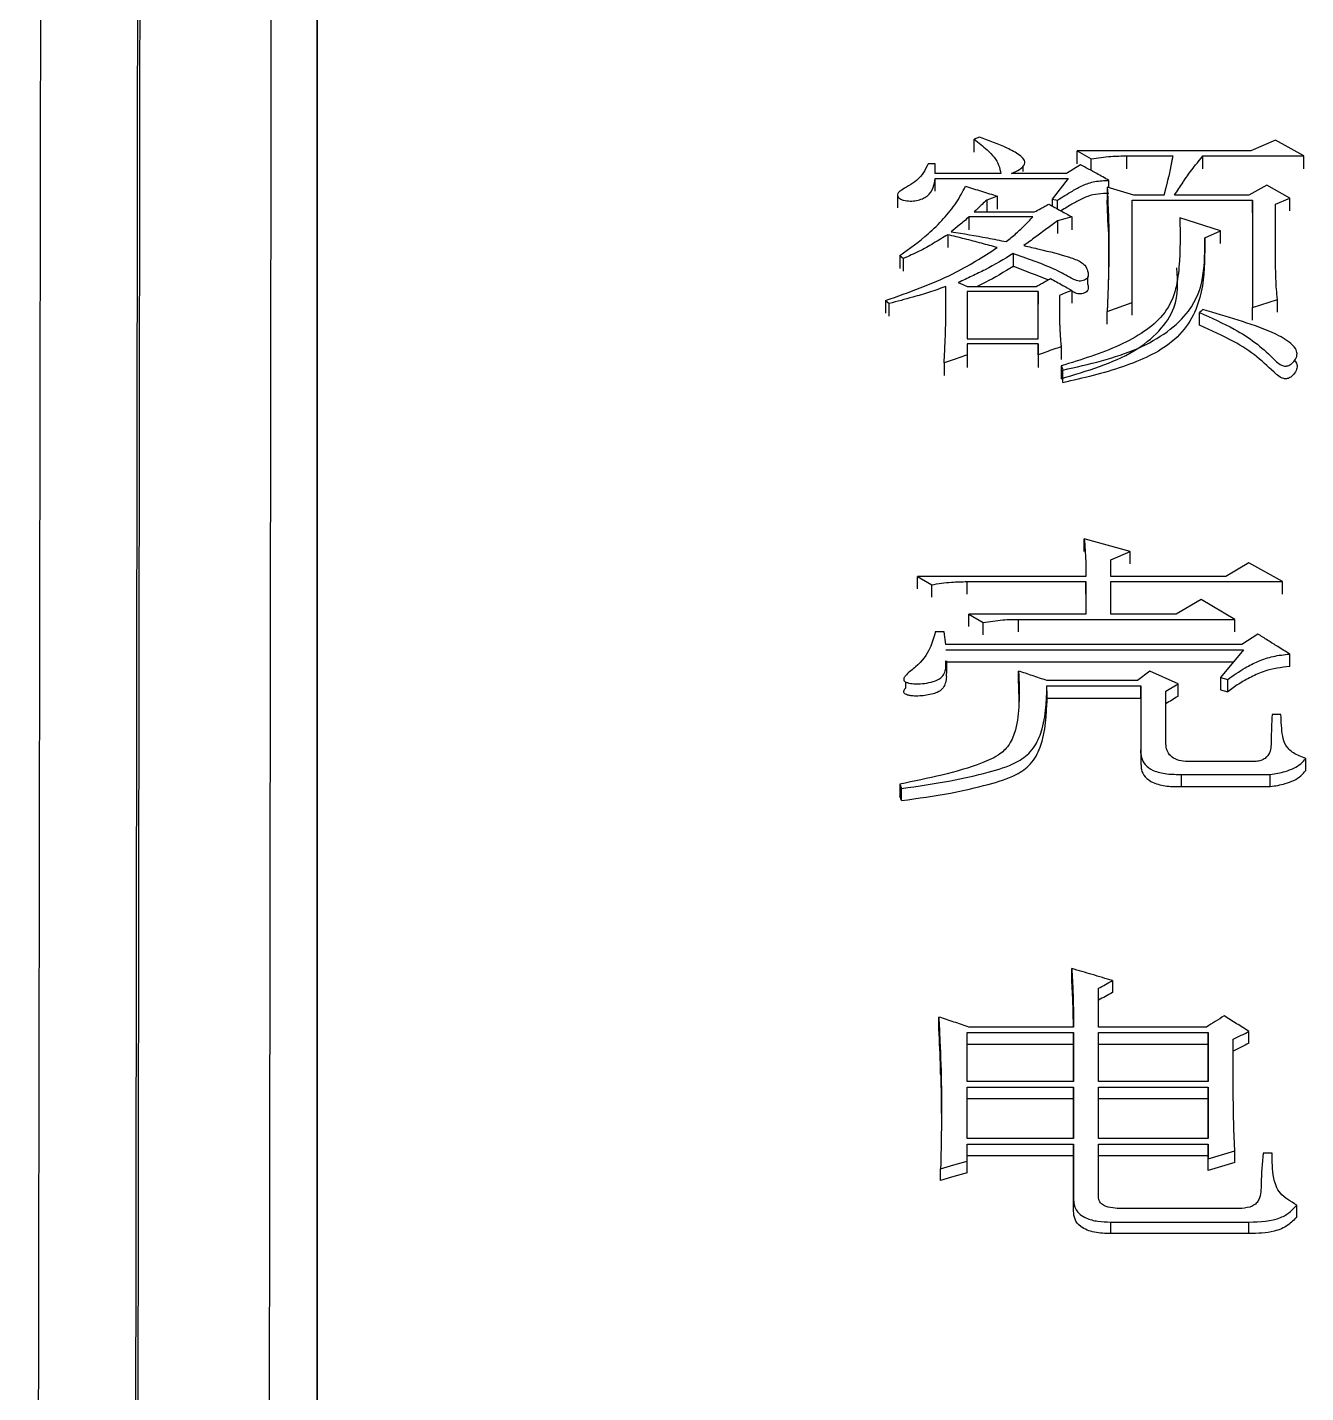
# Model space of a CAD drawing. Header units: millimetres. Extents: x 2180 to 4616, y 795 to 2518.
# Drawn here: x 2628.11 to 2635.92, y 2267.23 to 2275.56 of the extents above; entities that cross this region are included whole.
import ezdxf

# ---------------------------------------------------------------- set-up
doc = ezdxf.new("R2010")
doc.units = ezdxf.units.MM

msp = doc.modelspace()

# ---------------------------------------------------------------- linework, layer by layer
at = {"color": 7, "linetype": 'Continuous', "lineweight": 25}
for p, q in [((2633.9272, 2274.8883), (2633.8948, 2274.8764)), ((2633.8948, 2274.7975), (2633.8948, 2274.8764)), ((2635.7337, 2274.8704), (2635.5823, 2274.8048)), ((2635.9068, 2274.775), (2635.7337, 2274.8704)), ((2634.1933, 2274.7576), (2634.1933, 2274.7595)), ((2634.5222, 2274.8049), (2634.6087, 2274.7571)), ((2635.5823, 2274.8048), (2634.5222, 2274.8049)), ((2634.5222, 2274.7261), (2634.5222, 2274.8049)), ((2634.6087, 2274.6853), (2634.6087, 2274.7571)), ((2634.8251, 2274.775), (2635.1063, 2274.775)), ((2634.8251, 2274.6963), (2634.8251, 2274.775)), ((2635.2902, 2274.775), (2635.9068, 2274.775)), ((2635.9068, 2274.6962), (2635.9068, 2274.775)), ((2633.6568, 2274.7272), (2633.6135, 2274.7272)), ((2633.6568, 2274.6674), (2633.6568, 2274.7272)), ((2634.057, 2274.6674), (2633.6568, 2274.6674)), ((2634.4573, 2274.6674), (2634.1219, 2274.6674)), ((2634.1933, 2274.6803), (2634.1933, 2274.7152)), ((2634.5438, 2274.7212), (2634.4573, 2274.6674)), ((2633.6568, 2274.5588), (2633.6568, 2274.6374)), ((2634.4681, 2274.6374), (2634.3707, 2274.5113)), ((2634.7061, 2274.5834), (2634.7061, 2274.5044)), ((2634.8683, 2274.5354), (2634.7061, 2274.5834)), ((2634.7169, 2274.5802), (2634.7169, 2274.6254)), ((2635.6796, 2274.5954), (2635.5715, 2274.5354)), ((2635.8203, 2274.5173), (2635.6796, 2274.5954)), ((2633.4258, 2274.5375), (2633.4258, 2274.4586)), ((2633.9705, 2274.5053), (2633.9705, 2274.4331)), ((2634.0354, 2274.5294), (2634.0354, 2274.4509)), ((2634.3707, 2274.5113), (2634.3707, 2274.4692)), ((2634.3707, 2274.5113), (2634.4032, 2274.5053)), ((2634.7114, 2274.3396), (2634.7061, 2274.5044)), ((2634.8575, 2274.5053), (2635.5931, 2274.5053)), ((2634.8575, 2273.8805), (2634.8575, 2274.5053)), ((2635.0522, 2274.5354), (2634.8683, 2274.5354)), ((2635.5715, 2274.5354), (2635.1171, 2274.5354)), ((2635.5931, 2274.5053), (2635.5931, 2273.8499)), ((2635.5931, 2274.4269), (2635.5931, 2274.5053)), ((2635.7337, 2274.4812), (2635.8203, 2274.5173)), ((2635.8203, 2274.4389), (2635.8203, 2274.5173)), ((2633.8948, 2274.4331), (2634.2626, 2274.4331)), ((2635.7337, 2274.1122), (2635.7337, 2274.4812)), ((2634.2518, 2274.4029), (2633.8623, 2274.4029)), ((2633.8623, 2274.4029), (2633.8623, 2274.3246)), ((2634.4032, 2274.3788), (2634.4032, 2274.3005)), ((2634.4897, 2274.4029), (2634.4897, 2274.3246)), ((2635.3984, 2274.3184), (2635.1496, 2274.3969)), ((2633.7325, 2274.2942), (2633.7325, 2274.216)), ((2635.301, 2274.276), (2635.3984, 2274.3184)), ((2635.301, 2274.276), (2635.301, 2274.1979)), ((2635.3984, 2274.2402), (2635.3984, 2274.3184)), ((2633.4405, 2274.1669), (2633.4621, 2274.1487)), ((2633.4621, 2274.0707), (2633.4621, 2274.1487)), ((2634.588, 2273.9898), (2634.588, 2274.0376)), ((2633.8515, 2273.9783), (2634.2734, 2273.9783)), ((2633.8515, 2273.9478), (2633.8515, 2273.6598)), ((2634.2842, 2273.9478), (2633.8515, 2273.9478)), ((2634.2842, 2273.6597), (2634.2842, 2273.9478)), ((2634.2842, 2273.9478), (2634.2842, 2273.87)), ((2634.4897, 2273.9539), (2634.4897, 2273.8761)), ((2633.3539, 2273.8928), (2633.3756, 2273.8745)), ((2633.3539, 2273.8928), (2633.3539, 2273.8147)), ((2633.3756, 2273.7968), (2633.3756, 2273.8745)), ((2633.7217, 2273.887), (2633.7217, 2273.9001)), ((2634.2842, 2273.6597), (2634.2842, 2273.8696)), ((2634.7061, 2273.8255), (2634.8575, 2273.8805)), ((2634.8575, 2273.8028), (2634.8575, 2273.8805)), ((2635.5931, 2273.8499), (2635.7446, 2273.8989)), ((2635.5931, 2273.7723), (2635.5931, 2273.8499)), ((2635.7445, 2273.8212), (2635.7446, 2273.8989)), ((2634.7061, 2273.7478), (2634.7061, 2273.8255)), ((2635.2685, 2273.7413), (2635.2685, 2273.8193)), ((2633.8515, 2273.6598), (2634.2842, 2273.6597)), ((2634.2842, 2273.629), (2633.8515, 2273.629)), ((2633.8515, 2273.629), (2633.8515, 2273.5612)), ((2634.2842, 2273.5612), (2634.2842, 2273.629)), ((2634.2842, 2273.629), (2634.2842, 2273.5516)), ((2634.4248, 2273.6105), (2634.4248, 2273.5331)), ((2635.8505, 2273.6038), (2635.8505, 2273.606)), ((2633.7109, 2273.5119), (2633.7109, 2273.4346)), ((2633.8515, 2273.5612), (2633.8515, 2273.4839)), ((2634.2842, 2273.5612), (2634.2842, 2273.4839)), ((2634.4357, 2273.3914), (2634.4357, 2273.4686)), ((2634.8467, 2272.3621), (2634.5655, 2272.4382)), ((2634.5655, 2272.3621), (2634.5655, 2272.4382)), ((2634.7277, 2272.3113), (2634.8467, 2272.3621)), ((2634.8467, 2272.2861), (2634.8467, 2272.3621)), ((2634.7277, 2272.2094), (2634.7277, 2272.3113)), ((2635.5715, 2272.2922), (2635.4309, 2272.2094)), ((2635.777, 2272.1775), (2635.5715, 2272.2922)), ((2633.5487, 2272.2094), (2633.6352, 2272.1584)), ((2634.5763, 2272.2094), (2633.5487, 2272.2094)), ((2633.8515, 2272.1776), (2634.5763, 2272.1776)), ((2633.8515, 2272.1017), (2633.8515, 2272.1776)), ((2634.5763, 2272.1776), (2634.5763, 2271.9794)), ((2634.5763, 2272.1017), (2634.5763, 2272.1776)), ((2635.4309, 2272.2094), (2634.7277, 2272.2094)), ((2634.7277, 2272.1776), (2635.777, 2272.1775)), ((2634.7277, 2271.9794), (2634.7277, 2272.1776)), ((2635.777, 2272.1017), (2635.777, 2272.1775)), ((2633.6352, 2272.0826), (2633.6352, 2272.1584)), ((2635.2794, 2272.069), (2635.128, 2271.9794)), ((2635.485, 2271.9473), (2635.2794, 2272.069)), ((2633.8624, 2271.9794), (2633.9489, 2271.9281)), ((2634.5763, 2271.9794), (2633.8624, 2271.9794)), ((2633.9489, 2271.8526), (2633.9489, 2271.9281)), ((2634.1652, 2271.8718), (2634.1652, 2271.9474)), ((2634.1652, 2271.9474), (2635.485, 2271.9473)), ((2635.128, 2271.9794), (2634.7277, 2271.9794)), ((2635.485, 2271.8718), (2635.485, 2271.9473)), ((2633.7109, 2271.8704), (2633.6568, 2271.8704)), ((2633.7217, 2271.7932), (2633.7109, 2271.8704)), ((2635.6256, 2271.8575), (2635.5282, 2271.7932)), ((2635.5282, 2271.7932), (2633.7217, 2271.7932)), ((2633.7217, 2271.761), (2635.539, 2271.761)), ((2635.539, 2271.761), (2635.3984, 2271.5933)), ((2635.4759, 2271.6857), (2633.7217, 2271.6857)), ((2633.7263, 2271.618), (2633.7263, 2271.6937)), ((2635.8203, 2271.6599), (2635.8203, 2271.7352)), ((2633.4749, 2271.6036), (2633.4749, 2271.6021)), ((2634.1652, 2271.5569), (2634.1652, 2271.6321)), ((2634.9657, 2271.6321), (2634.89, 2271.5739)), ((2635.1388, 2271.5545), (2634.9657, 2271.6321)), ((2635.3984, 2271.5933), (2635.4417, 2271.5804)), ((2635.3984, 2271.5933), (2635.3984, 2271.5182)), ((2633.4749, 2271.5661), (2633.4749, 2271.528)), ((2634.1652, 2271.5569), (2634.1667, 2271.4255)), ((2634.89, 2271.5739), (2634.3383, 2271.5739)), ((2634.3383, 2271.4665), (2634.3383, 2271.5416)), ((2634.3383, 2271.5416), (2634.9116, 2271.5416)), ((2634.3389, 2271.4366), (2634.3389, 2271.5121)), ((2634.9116, 2271.5416), (2634.9116, 2271.1516)), ((2634.9116, 2271.4665), (2634.9116, 2271.5416)), ((2635.0631, 2271.5092), (2635.1388, 2271.5545)), ((2635.0631, 2271.1973), (2635.0631, 2271.5092)), ((2635.1388, 2271.4794), (2635.1388, 2271.5545)), ((2635.3984, 2271.5182), (2635.4417, 2271.5053)), ((2635.4417, 2271.5053), (2635.4417, 2271.5804)), ((2634.3383, 2271.4665), (2634.9116, 2271.4665)), ((2634.9116, 2271.4665), (2634.9116, 2271.0771)), ((2635.7662, 2271.3665), (2635.7121, 2271.3665)), ((2634.9116, 2271.1317), (2634.9116, 2271.1516)), ((2634.9116, 2271.1347), (2634.9116, 2271.06)), ((2635.9177, 2271.0249), (2635.9177, 2271.0994)), ((2635.1604, 2271.0013), (2635.7013, 2271.0013)), ((2635.1604, 2270.9269), (2635.1604, 2271.0013)), ((2635.5931, 2271.0798), (2635.2253, 2271.0798)), ((2635.7013, 2270.9269), (2635.7013, 2271.0013)), ((2633.4405, 2270.9423), (2633.4513, 2270.9161)), ((2633.4513, 2270.8419), (2633.4513, 2270.9161)), ((2635.1604, 2270.9269), (2635.7013, 2270.9269)), ((2633.4513, 2270.8419), (2633.4405, 2270.8681)), ((2634.4898, 2269.7444), (2634.4898, 2269.8172)), ((2634.652, 2269.4602), (2634.652, 2269.6962)), ((2634.7386, 2269.7433), (2634.7386, 2269.6706)), ((2633.6785, 2269.4486), (2633.6785, 2269.521)), ((2633.8516, 2269.4264), (2634.5006, 2269.4264)), ((2633.8516, 2269.1279), (2633.8516, 2269.4264)), ((2634.5006, 2269.4602), (2633.8624, 2269.4602)), ((2634.5006, 2269.4264), (2634.5006, 2269.1279)), ((2634.5006, 2269.3541), (2634.5006, 2269.4264)), ((2635.3119, 2269.4602), (2634.652, 2269.4602)), ((2634.652, 2269.4264), (2635.3227, 2269.4264)), ((2634.652, 2269.1279), (2634.652, 2269.4264)), ((2635.3227, 2269.4264), (2635.3227, 2269.1279)), ((2635.3227, 2269.3541), (2635.3227, 2269.4264)), ((2635.5715, 2269.3609), (2635.5715, 2269.4332)), ((2634.5006, 2269.3541), (2633.8516, 2269.3541)), ((2634.5006, 2269.1279), (2634.5006, 2269.3541)), ((2635.3227, 2269.3541), (2634.652, 2269.3541)), ((2635.3227, 2269.1279), (2635.3227, 2269.3541)), ((2633.6902, 2269.1693), (2633.694, 2268.8514)), ((2634.5006, 2269.1279), (2633.8516, 2269.1279)), ((2633.8516, 2269.0939), (2634.5006, 2269.0939)), ((2633.8516, 2268.7798), (2633.8516, 2269.0939)), ((2634.5006, 2269.0939), (2634.5006, 2268.7798)), ((2634.5006, 2269.022), (2634.5006, 2269.0939)), ((2635.3227, 2269.1279), (2634.652, 2269.1279)), ((2634.652, 2269.0939), (2635.3227, 2269.0939)), ((2634.652, 2268.7798), (2634.652, 2269.0939)), ((2635.3227, 2269.0939), (2635.3227, 2268.7798)), ((2635.3227, 2269.022), (2635.3227, 2269.0939)), ((2634.5006, 2269.022), (2633.8516, 2269.022)), ((2634.5006, 2268.7798), (2634.5006, 2269.022)), ((2635.3227, 2269.022), (2634.652, 2269.022)), ((2635.3227, 2268.7798), (2635.3227, 2269.022)), ((2634.5006, 2268.7798), (2633.8516, 2268.7798)), ((2635.3227, 2268.7798), (2634.652, 2268.7798)), ((2633.8516, 2268.7455), (2634.5006, 2268.7455)), ((2633.8516, 2268.6426), (2633.8516, 2268.7455)), ((2634.5006, 2268.6741), (2633.8516, 2268.6741)), ((2634.5006, 2268.7455), (2634.5006, 2268.4086)), ((2634.5006, 2268.6741), (2634.5006, 2268.7455)), ((2634.5006, 2268.3376), (2634.5006, 2268.6741)), ((2634.652, 2268.7455), (2635.3227, 2268.7455)), ((2634.652, 2268.4293), (2634.652, 2268.7455)), ((2635.3227, 2268.6741), (2634.652, 2268.6741)), ((2635.3227, 2268.7455), (2635.3227, 2268.6563)), ((2635.3227, 2268.6741), (2635.3227, 2268.7455)), ((2635.3227, 2268.585), (2635.3227, 2268.6741)), ((2635.485, 2268.633), (2635.485, 2268.7044)), ((2635.7122, 2268.6906), (2635.6581, 2268.6906)), ((2633.6893, 2268.5233), (2633.6893, 2268.5945)), ((2633.8516, 2268.5713), (2633.8516, 2268.6426)), ((2635.3227, 2268.585), (2635.3227, 2268.6563)), ((2634.5006, 2268.3376), (2634.5006, 2268.4086)), ((2635.5285, 2268.3534), (2634.7819, 2268.3534)), ((2635.8636, 2268.3032), (2635.8636, 2268.3741)), ((2634.7278, 2268.1997), (2634.7278, 2268.2705)), ((2634.7278, 2268.2705), (2635.5715, 2268.2705)), ((2635.5715, 2268.1997), (2635.5715, 2268.2705)), ((2635.5715, 2268.1997), (2634.7278, 2268.1997))]:
    msp.add_line(p, q, dxfattribs=at)
at = {"color": 7, "linetype": 'Continuous', "lineweight": 25, "flags": 128}
for points in [[(2635.2902, 2274.6962), (2635.2902, 2274.7234), (2635.2902, 2274.7492), (2635.2902, 2274.775)], [(2633.6568, 2274.6374), (2634.0625, 2274.6374), (2634.4681, 2274.6374)], [(2634.0354, 2274.5294), (2634.003, 2274.5174), (2633.9705, 2274.5053)], [(2634.4897, 2274.4029), (2634.4465, 2274.3909), (2634.4032, 2274.3788)], [(2633.4405, 2274.1669), (2633.4405, 2274.1383), (2633.4405, 2274.1134), (2633.4405, 2274.0889)], [(2634.1328, 2274.1791), (2634.1328, 2274.1562), (2634.1328, 2274.1332), (2634.1328, 2274.1006)], [(2633.7974, 2274.0027), (2633.8245, 2273.9905), (2633.8515, 2273.9783)], [(2634.4897, 2273.9539), (2634.4519, 2273.9386), (2634.414, 2273.9233)], [(2635.2902, 2273.8377), (2635.2794, 2273.8285), (2635.2686, 2273.8193)], [(2634.4248, 2273.4933), (2634.4248, 2273.4618), (2634.4248, 2273.4388), (2634.4248, 2273.416)], [(2633.5487, 2272.1336), (2633.5487, 2272.1525), (2633.5487, 2272.1715), (2633.5487, 2272.2094)], [(2633.8624, 2271.9038), (2633.8624, 2271.9227), (2633.8624, 2271.9416), (2633.8624, 2271.9794)], [(2633.4405, 2270.9423), (2633.4405, 2270.9117), (2633.4405, 2270.8899), (2633.4405, 2270.8681)], [(2635.3227, 2268.6563), (2635.4038, 2268.6804), (2635.485, 2268.7044)], [(2633.6893, 2268.5945), (2633.7704, 2268.6186), (2633.8516, 2268.6426)], [(2635.485, 2268.633), (2635.4038, 2268.609), (2635.3227, 2268.585)], [(2633.8516, 2268.5713), (2633.7704, 2268.5473), (2633.6893, 2268.5233)]]:
    msp.add_lwpolyline(points, dxfattribs=at)
at = {"color": 7, "linetype": 'Continuous', "lineweight": 25}
for points, knots in [([(2629.8831, 2289.6992), (2629.8831, 2289.5952), (2629.8831, 2289.0744), (2629.8832, 2287.7075), (2629.8833, 2285.5476), (2629.8833, 2282.9292), (2629.8833, 2280.4667), (2629.8834, 2276.9589), (2629.8834, 2273.8159), (2629.8835, 2269.5008), (2629.8835, 2264.8138), (2629.8835, 2259.6816), (2629.8836, 2254.258), (2629.8836, 2249.6993), (2629.8837, 2243.7768), (2629.8838, 2238.8711), (2629.8839, 2232.1921), (2629.8839, 2227.8994), (2629.884, 2224.8982)], [0, 0, 0, 0, 0.020124, 0.100733, 0.181328, 0.221587, 0.302184, 0.342442, 0.423039, 0.463298, 0.543894, 0.624491, 0.664749, 0.745346, 0.785604, 0.8662, 0.906458, 1, 1, 1, 1]), ([(2629.8835, 2258.6092), (2629.8835, 2259.7939), (2629.8835, 2262.0474), (2629.8835, 2266.0877), (2629.8834, 2269.7953), (2629.8834, 2274.03), (2629.8834, 2277.1039), (2629.8833, 2280.5161), (2629.8833, 2283.4935), (2629.8832, 2285.8369), (2629.8831, 2287.7774), (2629.8831, 2288.5111), (2629.883, 2289.0079)], [0, 0, 0, 0, 0.072858, 0.13859, 0.270184, 0.335916, 0.467513, 0.533245, 0.664841, 0.796434, 0.862166, 1, 1, 1, 1]), ([(2628.2145, 2288.7512), (2628.2146, 2288.7795), (2628.2149, 2288.868), (2628.2135, 2287.8816), (2628.2106, 2285.8687), (2628.2059, 2282.8061), (2628.2007, 2279.4178), (2628.1957, 2276.0804), (2628.191, 2273.0107), (2628.1855, 2269.3673), (2628.1789, 2265.0966), (2628.1717, 2260.4509), (2628.1639, 2255.5041), (2628.1558, 2250.3337), (2628.1467, 2244.6494), (2628.1368, 2238.4524), (2628.1261, 2231.7686), (2628.1186, 2227.0778), (2628.1148, 2224.6837)], [0, 0, 0, 0, 0.039342, 0.122943, 0.206183, 0.289063, 0.371582, 0.416612, 0.465601, 0.518547, 0.575452, 0.636313, 0.690059, 0.746552, 0.805793, 0.867782, 0.932518, 1, 1, 1, 1]), ([(2628.7198, 2224.5482), (2628.7243, 2227.8475), (2628.7334, 2234.446), (2628.7463, 2243.876), (2628.7584, 2252.7566), (2628.7694, 2260.9143), (2628.7791, 2268.2148), (2628.7874, 2274.532), (2628.7941, 2279.7563), (2628.7991, 2283.8045), (2628.8019, 2286.2084), (2628.8033, 2287.5219), (2628.8035, 2287.8434), (2628.8036, 2288.0041)], [0, 0, 0, 0, 0.0981345, 0.196269, 0.2944034, 0.3925379, 0.4906723, 0.5888066, 0.686941, 0.7850753, 0.8832097, 0.9416048, 1, 1, 1, 1]), ([(2628.7337, 2224.4995), (2628.737, 2226.8852), (2628.7435, 2231.5918), (2628.7528, 2238.3411), (2628.7614, 2244.6836), (2628.7695, 2250.5788), (2628.7768, 2256.0094), (2628.7845, 2261.7424), (2628.7922, 2267.511), (2628.7994, 2272.9913), (2628.8052, 2277.4584), (2628.8096, 2280.9813), (2628.8129, 2283.6443), (2628.8151, 2285.5436), (2628.8164, 2286.7746), (2628.8169, 2287.2895), (2628.8169, 2287.4394), (2628.8169, 2287.4642)], [0, 0, 0, 0, 0.07139, 0.140843, 0.208359, 0.273937, 0.337578, 0.399281, 0.488173, 0.572709, 0.652888, 0.72871, 0.800173, 0.867277, 0.930021, 0.988406, 1, 1, 1, 1]), ([(2629.615, 2286.6811), (2629.615, 2286.5882), (2629.6149, 2286.4184), (2629.6145, 2285.9707), (2629.614, 2285.4302), (2629.6132, 2284.7544), (2629.6123, 2283.9467), (2629.6112, 2283.0067), (2629.6099, 2281.9352), (2629.6078, 2280.2256), (2629.6045, 2277.5395), (2629.5993, 2273.3897), (2629.5926, 2268.1733), (2629.5852, 2262.5665), (2629.5776, 2256.8892), (2629.5702, 2251.4221), (2629.5619, 2245.4093), (2629.5529, 2238.8617), (2629.5432, 2231.8188), (2629.5363, 2226.8765), (2629.5329, 2224.3624)], [0, 0, 0, 0, 0.037781, 0.069081, 0.100468, 0.131943, 0.163506, 0.195157, 0.226895, 0.258722, 0.330934, 0.408983, 0.49287, 0.582593, 0.645672, 0.711347, 0.779618, 0.850484, 0.923944, 1, 1, 1, 1]), ([(2633.8948, 2274.8764), (2633.9213, 2274.8548), (2633.9648, 2274.8194), (2634.0194, 2274.7675), (2634.0462, 2274.7181), (2634.0534, 2274.6843), (2634.057, 2274.6674)], [0, 0, 0, 0, 0.34464, 0.565757, 0.783533, 1, 1, 1, 1]), ([(2634.1219, 2274.6674), (2634.1393, 2274.6749), (2634.1733, 2274.6897), (2634.2078, 2274.7211), (2634.2008, 2274.7556), (2634.1603, 2274.789), (2634.0715, 2274.8364), (2633.9846, 2274.8677), (2633.9272, 2274.8883)], [0, 0, 0, 0, 0.121652, 0.238643, 0.329835, 0.425879, 0.621221, 1, 1, 1, 1]), ([(2634.6087, 2274.7571), (2634.6485, 2274.763), (2634.7196, 2274.7737), (2634.7928, 2274.7746), (2634.8251, 2274.775)], [0, 0, 0, 0, 0.558835, 1, 1, 1, 1]), ([(2635.1063, 2274.775), (2635.106, 2274.7733), (2635.1053, 2274.7698), (2635.1045, 2274.7654), (2635.1037, 2274.761), (2635.103, 2274.7575), (2635.1024, 2274.754), (2635.1017, 2274.7505), (2635.1011, 2274.747), (2635.1002, 2274.7426), (2635.0996, 2274.7391), (2635.0987, 2274.7347), (2635.0979, 2274.7303), (2635.0968, 2274.725), (2635.0958, 2274.7198), (2635.0948, 2274.7145), (2635.0937, 2274.7092), (2635.0916, 2274.6987), (2635.0869, 2274.6759), (2635.0817, 2274.6531), (2635.0775, 2274.6356), (2635.0758, 2274.6286), (2635.0741, 2274.6216), (2635.072, 2274.6128), (2635.0702, 2274.6058), (2635.0685, 2274.5988), (2635.0672, 2274.5935), (2635.0661, 2274.5891), (2635.0649, 2274.5848), (2635.0641, 2274.5813), (2635.0632, 2274.5778), (2635.0623, 2274.5742), (2635.0614, 2274.5707), (2635.0602, 2274.5664), (2635.0593, 2274.5629), (2635.0582, 2274.5585), (2635.0573, 2274.555), (2635.0564, 2274.5515), (2635.0555, 2274.5479), (2635.0546, 2274.5444), (2635.0534, 2274.54), (2635.0527, 2274.5372), (2635.0522, 2274.5354)], [0, 0, 0, 0, 0.0219516, 0.0439031, 0.0548788, 0.0768302, 0.0878059, 0.0987817, 0.1207331, 0.1317088, 0.1536602, 0.164636, 0.1865874, 0.2085388, 0.2304903, 0.2524417, 0.2743931, 0.2963446, 0.3841508, 0.5597666, 0.581718, 0.6036694, 0.6475723, 0.6695238, 0.7134267, 0.7353781, 0.7573295, 0.779281, 0.7902567, 0.8122081, 0.8231838, 0.8341595, 0.856111, 0.8670867, 0.8890381, 0.9000138, 0.9219653, 0.932941, 0.9439167, 0.9658681, 0.9768438, 1, 1, 1, 1]), ([(2635.1171, 2274.5354), (2635.1344, 2274.5618), (2635.1538, 2274.5916), (2635.1825, 2274.6343), (2635.2195, 2274.6888), (2635.2601, 2274.7382), (2635.2902, 2274.775)], [0, 0, 0, 0, 0.3251759, 0.3658227, 0.5284141, 1, 1, 1, 1]), ([(2633.6135, 2274.7272), (2633.5958, 2274.6909), (2633.5636, 2274.6251), (2633.4672, 2274.5801), (2633.4257, 2274.5466), (2633.4249, 2274.5307), (2633.4332, 2274.5186), (2633.4458, 2274.5097), (2633.4691, 2274.5016), (2633.5027, 2274.4981), (2633.5427, 2274.5016), (2633.5785, 2274.5122), (2633.6218, 2274.5358), (2633.6471, 2274.5813), (2633.6536, 2274.6187), (2633.6568, 2274.6374)], [0, 0, 0, 0, 0.230957, 0.41792, 0.453924, 0.487897, 0.511171, 0.535166, 0.56028, 0.61217, 0.662892, 0.713404, 0.762519, 0.88154, 1, 1, 1, 1]), ([(2634.7169, 2274.6254), (2634.6919, 2274.6393), (2634.6506, 2274.6622), (2634.5929, 2274.6941), (2634.5602, 2274.7122), (2634.5438, 2274.7212)], [0, 0, 0, 0, 0.432628, 0.7163138, 1, 1, 1, 1]), ([(2633.4405, 2274.1669), (2633.501, 2274.21), (2633.6002, 2274.2806), (2633.7082, 2274.3913), (2633.7885, 2274.4874), (2633.8234, 2274.5556), (2633.8407, 2274.5895)], [0, 0, 0, 0, 0.34436, 0.564684, 0.783385, 1, 1, 1, 1]), ([(2633.8407, 2274.5895), (2633.8731, 2274.5795), (2633.938, 2274.5594), (2634.003, 2274.5394), (2634.0354, 2274.5294)], [0, 0, 0, 0, 0.5, 1, 1, 1, 1]), ([(2634.4032, 2274.5053), (2634.4331, 2274.5239), (2634.4825, 2274.5547), (2634.5544, 2274.5958), (2634.6302, 2274.6221), (2634.6878, 2274.6243), (2634.7169, 2274.6254)], [0, 0, 0, 0, 0.334385, 0.552202, 0.773272, 1, 1, 1, 1]), ([(2634.7061, 2274.5834), (2634.7087, 2274.5272), (2634.7138, 2274.4147), (2634.7167, 2274.2873), (2634.7166, 2274.2146), (2634.7165, 2274.1968), (2634.7164, 2274.1915), (2634.7164, 2274.1862), (2634.7163, 2274.1809), (2634.7163, 2274.1755), (2634.7162, 2274.1684), (2634.7161, 2274.1613), (2634.716, 2274.1542), (2634.716, 2274.1489), (2634.7159, 2274.1435), (2634.7158, 2274.1382), (2634.7157, 2274.1329), (2634.7156, 2274.1275), (2634.7155, 2274.1204), (2634.7154, 2274.1133), (2634.7152, 2274.1062), (2634.7151, 2274.1009), (2634.715, 2274.0955), (2634.7149, 2274.0902), (2634.7148, 2274.0849), (2634.7146, 2274.0795), (2634.7145, 2274.0742), (2634.7144, 2274.0688), (2634.7142, 2274.0617), (2634.714, 2274.0546), (2634.7138, 2274.0475), (2634.7137, 2274.0421), (2634.7135, 2274.0368), (2634.7134, 2274.0314), (2634.7132, 2274.0261), (2634.7131, 2274.0207), (2634.7128, 2274.0136), (2634.7126, 2274.0065), (2634.7124, 2273.9993), (2634.7122, 2273.994), (2634.7121, 2273.9886), (2634.7119, 2273.9833), (2634.7117, 2273.9779), (2634.7115, 2273.9726), (2634.7113, 2273.9672), (2634.7112, 2273.9618), (2634.7109, 2273.9547), (2634.7107, 2273.9476), (2634.7104, 2273.9404), (2634.7102, 2273.9351), (2634.71, 2273.9297), (2634.7098, 2273.9243), (2634.7096, 2273.919), (2634.7094, 2273.9136), (2634.7092, 2273.9065), (2634.7089, 2273.8993), (2634.7086, 2273.8922), (2634.7084, 2273.8868), (2634.7082, 2273.8814), (2634.708, 2273.8761), (2634.7078, 2273.8707), (2634.7076, 2273.8653), (2634.7074, 2273.8599), (2634.7071, 2273.8528), (2634.7069, 2273.8456), (2634.7066, 2273.8385), (2634.7064, 2273.8323), (2634.7062, 2273.828), (2634.7061, 2273.8255)], [0, 0, 0, 0, 0.2246902, 0.4493888, 0.5055613, 0.5125828, 0.5196044, 0.5266259, 0.5336475, 0.540669, 0.5476905, 0.5617336, 0.5687552, 0.5757767, 0.5827982, 0.5898198, 0.5968413, 0.6038628, 0.6108844, 0.6249275, 0.631949, 0.6389705, 0.6459921, 0.6530136, 0.6600352, 0.6670567, 0.6740782, 0.6810998, 0.6881213, 0.7021644, 0.7091859, 0.7162075, 0.723229, 0.7302506, 0.7372721, 0.7442936, 0.7513152, 0.7653583, 0.7723798, 0.7794013, 0.7864229, 0.7934444, 0.800466, 0.8074875, 0.814509, 0.8215306, 0.8285521, 0.8425952, 0.8496167, 0.8566383, 0.8636598, 0.8706814, 0.8777029, 0.8847244, 0.891746, 0.9057891, 0.9128106, 0.9198321, 0.9268537, 0.9338752, 0.9408967, 0.9479183, 0.9549398, 0.9619614, 0.9760044, 0.983026, 0.9900475, 1, 1, 1, 1]), ([(2633.9705, 2274.5053), (2633.9614, 2274.4966), (2633.9442, 2274.4803), (2633.919, 2274.4562), (2633.9028, 2274.4408), (2633.8948, 2274.4331)], [0, 0, 0, 0, 0.361282, 0.680641, 1, 1, 1, 1]), ([(2634.4032, 2274.4511), (2634.4032, 2274.452), (2634.4032, 2274.4614), (2634.4032, 2274.4795), (2634.4032, 2274.4967), (2634.4032, 2274.5053)], [0, 0, 0, 0, 0.046124, 0.523062, 1, 1, 1, 1]), ([(2634.7169, 2274.5464), (2634.6945, 2274.5456), (2634.6501, 2274.5441), (2634.5807, 2274.5287), (2634.521, 2274.4976), (2634.4679, 2274.4671), (2634.4364, 2274.4472), (2634.4241, 2274.4395)], [0, 0, 0, 0, 0.1903016, 0.3781509, 0.6155761, 0.850553, 1, 1, 1, 1]), ([(2634.2626, 2274.4331), (2634.2751, 2274.44), (2634.2957, 2274.4515), (2634.3246, 2274.4676), (2634.3409, 2274.4767), (2634.3491, 2274.4813)], [0, 0, 0, 0, 0.432649, 0.716324, 1, 1, 1, 1]), ([(2634.3491, 2274.4813), (2634.3616, 2274.4743), (2634.3866, 2274.4604), (2634.4334, 2274.4343), (2634.4678, 2274.4151), (2634.4897, 2274.4029)], [0, 0, 0, 0, 0.266242, 0.532485, 1, 1, 1, 1]), ([(2633.8623, 2274.4029), (2633.8525, 2274.3943), (2633.8329, 2274.3771), (2633.7972, 2274.3467), (2633.7705, 2274.3254), (2633.7542, 2274.3123)], [0, 0, 0, 0, 0.2809208, 0.5618542, 1, 1, 1, 1]), ([(2634.0895, 2274.2518), (2634.1104, 2274.2687), (2634.1506, 2274.3011), (2634.2045, 2274.3517), (2634.236, 2274.3858), (2634.2518, 2274.4029)], [0, 0, 0, 0, 0.349925, 0.674457, 1, 1, 1, 1]), ([(2634.4032, 2274.3788), (2634.3809, 2274.3624), (2634.3356, 2274.3291), (2634.267, 2274.2787), (2634.2208, 2274.2446), (2634.1977, 2274.2276)], [0, 0, 0, 0, 0.32488, 0.66244, 1, 1, 1, 1]), ([(2635.1496, 2274.3969), (2635.1512, 2274.2981), (2635.1543, 2274.1006), (2635.1024, 2273.8067), (2634.7871, 2273.6051), (2634.5472, 2273.5311), (2634.4248, 2273.4933)], [0, 0, 0, 0, 0.273656, 0.546764, 0.768873, 1, 1, 1, 1]), ([(2634.7121, 2274.3417), (2634.7134, 2274.2904), (2634.7152, 2274.2154), (2634.7145, 2274.1037), (2634.7136, 2274.0474), (2634.7126, 2274.008), (2634.7124, 2273.9991), (2634.7123, 2273.995)], [0, 0, 0, 0, 0.473463, 0.690195, 0.834332, 0.924078, 1, 1, 1, 1]), ([(2633.7325, 2274.2942), (2633.7039, 2274.2765), (2633.6474, 2274.2416), (2633.559, 2274.1915), (2633.4945, 2274.163), (2633.4621, 2274.1487)], [0, 0, 0, 0, 0.338451, 0.66812, 1, 1, 1, 1]), ([(2634.0354, 2274.2155), (2634.0033, 2274.2242), (2633.9372, 2274.2423), (2633.8362, 2274.2687), (2633.7671, 2274.2857), (2633.7325, 2274.2942)], [0, 0, 0, 0, 0.320379, 0.660141, 1, 1, 1, 1]), ([(2633.7542, 2274.3123), (2633.8282, 2274.3004), (2633.9409, 2274.2822), (2634.0516, 2274.2596), (2634.0895, 2274.2518)], [0, 0, 0, 0, 0.65698, 1, 1, 1, 1]), ([(2634.4357, 2273.4686), (2634.595, 2273.5041), (2634.9055, 2273.5734), (2635.3054, 2273.8615), (2635.3027, 2274.1199), (2635.301, 2274.276)], [0, 0, 0, 0, 0.294377, 0.5735664, 1, 1, 1, 1]), ([(2633.3539, 2273.8928), (2633.4956, 2273.9429), (2633.7469, 2274.0316), (2633.9478, 2274.1597), (2634.0354, 2274.2155)], [0, 0, 0, 0, 0.56421, 1, 1, 1, 1]), ([(2634.1328, 2274.1791), (2634.0766, 2274.1455), (2633.9956, 2274.0971), (2633.8803, 2274.0406), (2633.8251, 2274.0153), (2633.7974, 2274.0027)], [0, 0, 0, 0, 0.5323403, 0.7660465, 1, 1, 1, 1]), ([(2634.1977, 2274.2276), (2634.229, 2274.2204), (2634.3232, 2274.1988), (2634.4412, 2274.1693), (2634.5362, 2274.1354), (2634.5748, 2274.1053), (2634.586, 2274.077), (2634.5918, 2274.0524), (2634.5891, 2274.0357), (2634.5805, 2274.0243), (2634.5675, 2274.0163), (2634.5513, 2274.0116), (2634.5343, 2274.0108), (2634.5156, 2274.0144), (2634.4739, 2274.0359), (2634.3622, 2274.1009), (2634.2282, 2274.1433), (2634.1356, 2274.1781), (2634.1328, 2274.1791)], [0, 0, 0, 0, 0.09118, 0.273688, 0.348082, 0.385671, 0.439079, 0.473308, 0.494951, 0.511315, 0.527714, 0.54364, 0.558961, 0.57304, 0.596062, 0.704689, 0.991099, 1, 1, 1, 1]), ([(2635.301, 2274.1974), (2635.2993, 2274.1019), (2635.2959, 2273.9104), (2635.1514, 2273.6364), (2634.8031, 2273.4762), (2634.5594, 2273.4197), (2634.4357, 2273.391)], [0, 0, 0, 0, 0.2714121, 0.5437348, 0.768302, 1, 1, 1, 1]), ([(2634.1328, 2274.1006), (2634.0769, 2274.0667), (2634.0062, 2274.0238), (2633.928, 2273.9862), (2633.9116, 2273.9783)], [0, 0, 0, 0, 0.790335, 1, 1, 1, 1]), ([(2634.3443, 2274.0182), (2634.277, 2274.045), (2634.2069, 2274.0729), (2634.1357, 2274.0996), (2634.1328, 2274.1006)], [0, 0, 0, 0, 0.960262, 1, 1, 1, 1]), ([(2634.4248, 2273.4157), (2634.5832, 2273.4629), (2634.8905, 2273.5544), (2635.1484, 2273.826), (2635.1368, 2274.0093), (2635.1317, 2274.0911)], [0, 0, 0, 0, 0.37073, 0.719298, 1, 1, 1, 1]), ([(2635.7446, 2273.8989), (2635.7427, 2273.9201), (2635.739, 2273.9624), (2635.735, 2274.0336), (2635.7342, 2274.0835), (2635.7337, 2274.1122)], [0, 0, 0, 0, 0.29749, 0.594994, 1, 1, 1, 1]), ([(2634.2734, 2273.9783), (2634.2859, 2273.9853), (2634.3065, 2273.997), (2634.3354, 2274.0132), (2634.3518, 2274.0225), (2634.3599, 2274.0271)], [0, 0, 0, 0, 0.432649, 0.716324, 1, 1, 1, 1]), ([(2634.3599, 2274.0271), (2634.3724, 2274.02), (2634.3974, 2274.006), (2634.4406, 2273.9816), (2634.4714, 2273.9642), (2634.4897, 2273.9539)], [0, 0, 0, 0, 0.2884292, 0.5768584, 1, 1, 1, 1]), ([(2633.7217, 2273.9783), (2633.6887, 2273.9665), (2633.6228, 2273.9429), (2633.5067, 2273.9089), (2633.4236, 2273.8871), (2633.3756, 2273.8745)], [0, 0, 0, 0, 0.2966073, 0.5932554, 1, 1, 1, 1]), ([(2633.7109, 2273.5119), (2633.7112, 2273.5187), (2633.7119, 2273.5323), (2633.7128, 2273.5493), (2633.7134, 2273.5629), (2633.7139, 2273.5731), (2633.7143, 2273.5816), (2633.7147, 2273.5902), (2633.7153, 2273.6021), (2633.716, 2273.619), (2633.7168, 2273.636), (2633.7175, 2273.653), (2633.718, 2273.6666), (2633.7186, 2273.6836), (2633.7191, 2273.6971), (2633.7196, 2273.7141), (2633.7199, 2273.7277), (2633.7203, 2273.7412), (2633.7205, 2273.7548), (2633.7208, 2273.7683), (2633.7211, 2273.7853), (2633.7212, 2273.7971), (2633.7214, 2273.8089), (2633.7214, 2273.8157), (2633.7215, 2273.8242), (2633.7216, 2273.8309), (2633.7216, 2273.8377), (2633.7216, 2273.8445), (2633.7217, 2273.8512), (2633.7217, 2273.8597), (2633.7217, 2273.8664), (2633.7218, 2273.8749), (2633.7218, 2273.8816), (2633.7218, 2273.8901), (2633.7218, 2273.8968), (2633.7218, 2273.9036), (2633.7218, 2273.9103), (2633.7218, 2273.9171), (2633.7218, 2273.9255), (2633.7218, 2273.9322), (2633.7218, 2273.9407), (2633.7218, 2273.9466), (2633.7218, 2273.9516), (2633.7218, 2273.955), (2633.7218, 2273.9584), (2633.7217, 2273.9626), (2633.7217, 2273.966), (2633.7217, 2273.97), (2633.7217, 2273.9738), (2633.7217, 2273.9768), (2633.7217, 2273.9783)], [0, 0, 0, 0, 0.043584, 0.087168, 0.10896, 0.130753, 0.152545, 0.163441, 0.185233, 0.228817, 0.272401, 0.294193, 0.337777, 0.35957, 0.403154, 0.424946, 0.46853, 0.490322, 0.512114, 0.555698, 0.577491, 0.621075, 0.631971, 0.653763, 0.664659, 0.686451, 0.697347, 0.708243, 0.730035, 0.740931, 0.762723, 0.773619, 0.795412, 0.806308, 0.8281, 0.838996, 0.849892, 0.871684, 0.88258, 0.904372, 0.915268, 0.93706, 0.942508, 0.947956, 0.958852, 0.9643, 0.975196, 0.980644, 0.990322, 1, 1, 1, 1]), ([(2634.414, 2273.9233), (2634.4139, 2273.8888), (2634.4139, 2273.852), (2634.4143, 2273.813), (2634.4144, 2273.8065), (2634.4145, 2273.8), (2634.4146, 2273.7935), (2634.4147, 2273.7881), (2634.4148, 2273.7827), (2634.4149, 2273.7783), (2634.4151, 2273.7729), (2634.4152, 2273.7675), (2634.4154, 2273.7588), (2634.4157, 2273.7501), (2634.416, 2273.7414), (2634.4163, 2273.7349), (2634.4165, 2273.7284), (2634.4169, 2273.7197), (2634.4173, 2273.7121), (2634.4177, 2273.7045), (2634.418, 2273.7002), (2634.4183, 2273.6948), (2634.4186, 2273.6893), (2634.4192, 2273.6807), (2634.4198, 2273.672), (2634.4206, 2273.6611), (2634.4213, 2273.6524), (2634.4222, 2273.6415), (2634.4229, 2273.6329), (2634.4239, 2273.6218), (2634.4244, 2273.6151), (2634.4248, 2273.6105)], [0, 0, 0, 0, 0.332695, 0.353489, 0.374282, 0.395075, 0.415869, 0.436662, 0.447059, 0.467852, 0.478249, 0.499042, 0.519836, 0.561422, 0.582216, 0.603009, 0.623803, 0.644596, 0.686183, 0.69658, 0.717373, 0.72777, 0.748563, 0.769356, 0.810943, 0.831737, 0.873323, 0.894117, 0.935704, 0.956497, 1, 1, 1, 1]), ([(2634.5874, 2273.9893), (2634.5889, 2273.9833), (2634.5917, 2273.9723), (2634.589, 2273.9574), (2634.5805, 2273.946), (2634.5675, 2273.9381), (2634.5514, 2273.9334), (2634.5344, 2273.9326), (2634.5156, 2273.9361), (2634.5019, 2273.9432), (2634.4926, 2273.9482), (2634.4897, 2273.9497)], [0, 0, 0, 0, 0.167841, 0.302239, 0.404481, 0.506937, 0.606485, 0.702394, 0.790586, 0.934492, 1, 1, 1, 1]), ([(2635.2686, 2273.8193), (2635.3419, 2273.7869), (2635.5143, 2273.7106), (2635.6698, 2273.5948), (2635.7488, 2273.5065), (2635.7815, 2273.4935), (2635.793, 2273.4918), (2635.8044, 2273.4929), (2635.8187, 2273.4979), (2635.8387, 2273.5115), (2635.858, 2273.5355), (2635.8689, 2273.5677), (2635.8552, 2273.605), (2635.8057, 2273.6518), (2635.6886, 2273.7128), (2635.5058, 2273.7731), (2635.3622, 2273.8161), (2635.2902, 2273.8376)], [0, 0, 0, 0, 0.163724, 0.385241, 0.440262, 0.448909, 0.455116, 0.461357, 0.469621, 0.484499, 0.514444, 0.547094, 0.577932, 0.622921, 0.7083, 0.85364, 1, 1, 1, 1]), ([(2635.8497, 2273.5276), (2635.8511, 2273.5262), (2635.8605, 2273.5165), (2635.8672, 2273.495), (2635.8614, 2273.4632), (2635.8425, 2273.4371), (2635.8205, 2273.4212), (2635.8056, 2273.4156), (2635.7942, 2273.4141), (2635.7817, 2273.4158), (2635.7612, 2273.4239), (2635.7063, 2273.4693), (2635.6267, 2273.5514), (2635.4675, 2273.6533), (2635.3398, 2273.7098), (2635.2686, 2273.7413)], [0, 0, 0, 0, 0.008144, 0.056335, 0.10468, 0.166294, 0.195487, 0.207762, 0.22017, 0.230769, 0.247104, 0.294712, 0.510537, 0.727046, 1, 1, 1, 1]), ([(2634.4248, 2273.6105), (2634.4101, 2273.6054), (2634.3793, 2273.5946), (2634.3325, 2273.5781), (2634.3003, 2273.5669), (2634.2842, 2273.5612)], [0, 0, 0, 0, 0.313727, 0.656864, 1, 1, 1, 1]), ([(2633.8515, 2273.5612), (2633.8368, 2273.5561), (2633.806, 2273.5453), (2633.7592, 2273.5288), (2633.727, 2273.5175), (2633.7109, 2273.5119)], [0, 0, 0, 0, 0.313727, 0.656864, 1, 1, 1, 1]), ([(2634.4248, 2273.4933), (2634.4266, 2273.4892), (2634.4303, 2273.481), (2634.4339, 2273.4727), (2634.4357, 2273.4686)], [0, 0, 0, 0, 0.499988, 1, 1, 1, 1]), ([(2634.5655, 2272.4382), (2634.5676, 2272.4157), (2634.5719, 2272.3707), (2634.5754, 2272.2944), (2634.576, 2272.2406), (2634.5763, 2272.2094)], [0, 0, 0, 0, 0.296184, 0.592391, 1, 1, 1, 1]), ([(2633.6352, 2272.1584), (2633.6749, 2272.1648), (2633.7461, 2272.1761), (2633.8192, 2272.1771), (2633.8515, 2272.1776)], [0, 0, 0, 0, 0.558835, 1, 1, 1, 1]), ([(2633.9489, 2271.9281), (2633.9887, 2271.9345), (2634.0598, 2271.9459), (2634.133, 2271.9469), (2634.1652, 2271.9474)], [0, 0, 0, 0, 0.558835, 1, 1, 1, 1]), ([(2633.6568, 2271.8704), (2633.6478, 2271.8371), (2633.6274, 2271.7621), (2633.5633, 2271.6722), (2633.4894, 2271.6221), (2633.4685, 2271.5955), (2633.464, 2271.5835), (2633.4643, 2271.5756), (2633.4693, 2271.569), (2633.4795, 2271.563), (2633.502, 2271.5563), (2633.5591, 2271.5518), (2633.624, 2271.5592), (2633.6792, 2271.5801), (2633.7059, 2271.6029), (2633.7233, 2271.6417), (2633.7215, 2271.6728), (2633.7204, 2271.6933)], [0, 0, 0, 0, 0.1701879, 0.3838773, 0.4848719, 0.5181359, 0.532323, 0.5466703, 0.5562583, 0.5687334, 0.5910321, 0.6364895, 0.7572649, 0.8007855, 0.8443041, 0.8976416, 1, 1, 1, 1]), ([(2635.8203, 2271.7352), (2635.796, 2271.7505), (2635.7513, 2271.7786), (2635.6864, 2271.8193), (2635.6459, 2271.8448), (2635.6256, 2271.8575)], [0, 0, 0, 0, 0.375031, 0.687515, 1, 1, 1, 1]), ([(2635.4417, 2271.5804), (2635.4762, 2271.605), (2635.5333, 2271.6459), (2635.6274, 2271.693), (2635.7183, 2271.7249), (2635.7861, 2271.7318), (2635.8203, 2271.7352)], [0, 0, 0, 0, 0.3332308, 0.5520954, 0.7744581, 1, 1, 1, 1]), ([(2634.1652, 2271.6321), (2634.1679, 2271.5651), (2634.1726, 2271.4456), (2634.1558, 2271.2949), (2634.1189, 2271.1899), (2634.0506, 2271.1166), (2633.8289, 2271.0204), (2633.6129, 2270.977), (2633.4405, 2270.9423)], [0, 0, 0, 0, 0.208188, 0.372019, 0.466812, 0.538301, 0.631663, 1, 1, 1, 1]), ([(2633.7234, 2271.6179), (2633.724, 2271.6084), (2633.7255, 2271.586), (2633.7178, 2271.5539), (2633.702, 2271.5226), (2633.6721, 2271.5008), (2633.6203, 2271.4855), (2633.5653, 2271.4787), (2633.5151, 2271.4795), (2633.4894, 2271.4846), (2633.4757, 2271.4898), (2633.4677, 2271.4954), (2633.464, 2271.5019), (2633.4645, 2271.5113), (2633.4682, 2271.5205), (2633.4742, 2271.526), (2633.476, 2271.5276)], [0, 0, 0, 0, 0.095266, 0.223884, 0.321828, 0.420683, 0.505255, 0.691393, 0.784602, 0.831831, 0.866417, 0.887089, 0.907953, 0.933031, 0.980131, 1, 1, 1, 1]), ([(2634.3383, 2271.5739), (2634.3233, 2271.5789), (2634.2933, 2271.589), (2634.2356, 2271.6084), (2634.1929, 2271.6228), (2634.1652, 2271.6321)], [0, 0, 0, 0, 0.2600044, 0.5200088, 1, 1, 1, 1]), ([(2635.8203, 2271.6599), (2635.768, 2271.653), (2635.6823, 2271.6417), (2635.5831, 2271.5963), (2635.5076, 2271.5537), (2635.4636, 2271.5214), (2635.4417, 2271.5053)], [0, 0, 0, 0, 0.3464836, 0.5669547, 0.7845718, 1, 1, 1, 1]), ([(2633.4513, 2270.9161), (2633.5513, 2270.9299), (2633.7306, 2270.9546), (2633.964, 2271.0085), (2634.1388, 2271.06), (2634.2516, 2271.1422), (2634.3316, 2271.3031), (2634.3355, 2271.4408), (2634.3383, 2271.5416)], [0, 0, 0, 0, 0.205, 0.367779, 0.497733, 0.583522, 0.695132, 1, 1, 1, 1]), ([(2633.4513, 2270.8419), (2633.5513, 2270.8556), (2633.7306, 2270.8803), (2633.964, 2270.9341), (2634.1388, 2270.9856), (2634.2516, 2271.0677), (2634.3316, 2271.2284), (2634.3355, 2271.3659), (2634.3383, 2271.4665)], [0, 0, 0, 0, 0.205133, 0.367965, 0.498041, 0.58382, 0.695352, 1, 1, 1, 1]), ([(2635.0631, 2271.4342), (2635.0757, 2271.4417), (2635.1009, 2271.4568), (2635.1262, 2271.4719), (2635.1388, 2271.4794)], [0, 0, 0, 0, 0.499999, 1, 1, 1, 1]), ([(2635.7121, 2271.3665), (2635.7099, 2271.3133), (2635.7065, 2271.2325), (2635.7064, 2271.1408), (2635.6765, 2271.1025), (2635.6524, 2271.0881), (2635.6229, 2271.0808), (2635.6031, 2271.0801), (2635.5931, 2271.0798)], [0, 0, 0, 0, 0.492006, 0.747357, 0.812482, 0.879737, 0.939347, 1, 1, 1, 1]), ([(2635.9177, 2271.0994), (2635.891, 2271.1089), (2635.8388, 2271.1277), (2635.7902, 2271.1787), (2635.7705, 2271.2601), (2635.768, 2271.3226), (2635.7662, 2271.3665)], [0, 0, 0, 0, 0.1956589, 0.3829548, 0.5671446, 1, 1, 1, 1]), ([(2635.2253, 2271.0798), (2635.207, 2271.0797), (2635.1707, 2271.0794), (2635.1193, 2271.093), (2635.069, 2271.1319), (2635.0655, 2271.1705), (2635.0631, 2271.1973)], [0, 0, 0, 0, 0.19814, 0.3923, 0.578456, 1, 1, 1, 1]), ([(2634.9116, 2271.1516), (2634.9116, 2271.1362), (2634.9116, 2271.1051), (2634.9336, 2271.059), (2634.9883, 2271.0201), (2635.0705, 2271.0015), (2635.1303, 2271.0014), (2635.1604, 2271.0013)], [0, 0, 0, 0, 0.177785, 0.356958, 0.541697, 0.768829, 1, 1, 1, 1]), ([(2635.7013, 2271.0013), (2635.7323, 2271.0061), (2635.7831, 2271.0141), (2635.8456, 2271.0381), (2635.8898, 2271.0651), (2635.9085, 2271.088), (2635.9177, 2271.0994)], [0, 0, 0, 0, 0.349141, 0.571236, 0.788179, 1, 1, 1, 1]), ([(2634.9129, 2271.0602), (2634.9131, 2271.0504), (2634.9135, 2271.025), (2634.9339, 2270.9846), (2634.9882, 2270.9457), (2635.0705, 2270.9272), (2635.1303, 2270.927), (2635.1604, 2270.9269)], [0, 0, 0, 0, 0.120477, 0.312003, 0.509571, 0.752605, 1, 1, 1, 1]), ([(2635.7013, 2270.9269), (2635.7323, 2270.9318), (2635.7831, 2270.9397), (2635.8456, 2270.9637), (2635.8898, 2270.9906), (2635.9085, 2271.0136), (2635.9177, 2271.0249)], [0, 0, 0, 0, 0.349259, 0.57138, 0.788286, 1, 1, 1, 1]), ([(2634.4898, 2269.8172), (2634.4926, 2269.7685), (2634.4973, 2269.6849), (2634.4999, 2269.5658), (2634.5003, 2269.4954), (2634.5006, 2269.4602)], [0, 0, 0, 0, 0.41049, 0.705225, 1, 1, 1, 1]), ([(2634.7386, 2269.7433), (2634.6971, 2269.7556), (2634.6142, 2269.7803), (2634.5312, 2269.8049), (2634.4898, 2269.8172)], [0, 0, 0, 0, 0.499999, 1, 1, 1, 1]), ([(2634.4998, 2269.4602), (2634.4996, 2269.4851), (2634.4991, 2269.545), (2634.4958, 2269.6398), (2634.4918, 2269.7095), (2634.4898, 2269.7444)], [0, 0, 0, 0, 0.261526, 0.630722, 1, 1, 1, 1]), ([(2634.652, 2269.6962), (2634.6665, 2269.7041), (2634.6953, 2269.7198), (2634.7242, 2269.7355), (2634.7386, 2269.7433)], [0, 0, 0, 0, 0.500001, 1, 1, 1, 1]), ([(2634.7386, 2269.6706), (2634.7242, 2269.6628), (2634.6953, 2269.6471), (2634.6665, 2269.6314), (2634.652, 2269.6236)], [0, 0, 0, 0, 0.499999, 1, 1, 1, 1]), ([(2633.6785, 2269.521), (2633.6807, 2269.4727), (2633.6875, 2269.3278), (2633.6955, 2269.1011), (2633.6946, 2268.8405), (2633.6911, 2268.6765), (2633.6893, 2268.5945)], [0, 0, 0, 0, 0.157705, 0.473128, 0.736533, 1, 1, 1, 1]), ([(2633.8624, 2269.4602), (2633.8317, 2269.4704), (2633.7704, 2269.4906), (2633.7091, 2269.5109), (2633.6785, 2269.521)], [0, 0, 0, 0, 0.5, 1, 1, 1, 1]), ([(2635.4201, 2269.5278), (2635.402, 2269.5165), (2635.366, 2269.494), (2635.3299, 2269.4715), (2635.3119, 2269.4602)], [0, 0, 0, 0, 0.499999, 1, 1, 1, 1]), ([(2635.5715, 2269.4332), (2635.5463, 2269.4489), (2635.4958, 2269.4805), (2635.4453, 2269.512), (2635.4201, 2269.5278)], [0, 0, 0, 0, 0.499999, 1, 1, 1, 1]), ([(2633.6898, 2269.1672), (2633.6895, 2269.1804), (2633.6875, 2269.2746), (2633.6826, 2269.3682), (2633.6785, 2269.4486)], [0, 0, 0, 0, 0.139908, 1, 1, 1, 1]), ([(2635.4742, 2269.3858), (2635.4904, 2269.3937), (2635.5228, 2269.4095), (2635.5553, 2269.4253), (2635.5715, 2269.4332)], [0, 0, 0, 0, 0.5, 1, 1, 1, 1]), ([(2635.485, 2268.7044), (2635.483, 2268.7441), (2635.4808, 2268.7888), (2635.4788, 2268.8533), (2635.4775, 2268.9178), (2635.4759, 2268.997), (2635.4755, 2269.0761), (2635.4751, 2269.1255), (2635.4749, 2269.16), (2635.4748, 2269.1797), (2635.4747, 2269.1921), (2635.4747, 2269.2019), (2635.4746, 2269.2118), (2635.4746, 2269.2216), (2635.4745, 2269.2339), (2635.4745, 2269.2438), (2635.4745, 2269.2561), (2635.4744, 2269.2659), (2635.4744, 2269.2782), (2635.4744, 2269.2881), (2635.4743, 2269.2979), (2635.4743, 2269.3078), (2635.4743, 2269.3176), (2635.4743, 2269.3299), (2635.4743, 2269.3385), (2635.4742, 2269.3471), (2635.4742, 2269.352), (2635.4742, 2269.3581), (2635.4742, 2269.3631), (2635.4742, 2269.368), (2635.4742, 2269.3728), (2635.4742, 2269.3787), (2635.4742, 2269.3834), (2635.4742, 2269.3858)], [0, 0, 0, 0, 0.174064, 0.195822, 0.282854, 0.456917, 0.543949, 0.63098, 0.674496, 0.696254, 0.718011, 0.72889, 0.739769, 0.761527, 0.772406, 0.794164, 0.805043, 0.826801, 0.83768, 0.859437, 0.870316, 0.881195, 0.902953, 0.913832, 0.93559, 0.941029, 0.951908, 0.957348, 0.968227, 0.973666, 0.979105, 0.989553, 1, 1, 1, 1]), ([(2635.5715, 2269.3609), (2635.5553, 2269.353), (2635.5228, 2269.3372), (2635.4904, 2269.3214), (2635.4742, 2269.3135)], [0, 0, 0, 0, 0.499998, 1, 1, 1, 1]), ([(2635.6581, 2268.6906), (2635.6521, 2268.6289), (2635.6432, 2268.535), (2635.6462, 2268.4293), (2635.6176, 2268.3837), (2635.584, 2268.3605), (2635.5502, 2268.3562), (2635.5285, 2268.3534)], [0, 0, 0, 0, 0.493108, 0.749094, 0.814101, 0.880835, 1, 1, 1, 1]), ([(2635.8636, 2268.3741), (2635.8255, 2268.396), (2635.7506, 2268.439), (2635.7136, 2268.5582), (2635.7127, 2268.6404), (2635.7122, 2268.6906)], [0, 0, 0, 0, 0.287877, 0.565058, 1, 1, 1, 1]), ([(2634.7819, 2268.3534), (2634.7631, 2268.354), (2634.7261, 2268.3553), (2634.6781, 2268.3717), (2634.6543, 2268.4006), (2634.6528, 2268.4198), (2634.652, 2268.4293)], [0, 0, 0, 0, 0.293264, 0.577264, 0.790624, 1, 1, 1, 1]), ([(2634.5006, 2268.4086), (2634.5026, 2268.3869), (2634.5068, 2268.3428), (2634.5684, 2268.2922), (2634.6492, 2268.2728), (2634.7014, 2268.2713), (2634.7278, 2268.2705)], [0, 0, 0, 0, 0.266734, 0.54095, 0.768753, 1, 1, 1, 1]), ([(2634.7278, 2268.1997), (2634.6943, 2268.2008), (2634.6284, 2268.2029), (2634.5444, 2268.2346), (2634.5044, 2268.2867), (2634.5019, 2268.3207), (2634.5006, 2268.3376)], [0, 0, 0, 0, 0.29371, 0.577274, 0.790365, 1, 1, 1, 1]), ([(2635.5715, 2268.2705), (2635.6396, 2268.2728), (2635.7338, 2268.2761), (2635.8248, 2268.3298), (2635.8508, 2268.3595), (2635.8636, 2268.3741)], [0, 0, 0, 0, 0.5701603, 0.7877126, 1, 1, 1, 1]), ([(2635.8636, 2268.3032), (2635.8468, 2268.2845), (2635.8127, 2268.2465), (2635.7097, 2268.2028), (2635.6243, 2268.2009), (2635.5715, 2268.1997)], [0, 0, 0, 0, 0.2697831, 0.5484435, 1, 1, 1, 1])]:
    msp.add_open_spline(points, degree=3, knots=knots, dxfattribs=at)

doc.saveas('drawing.dxf')
